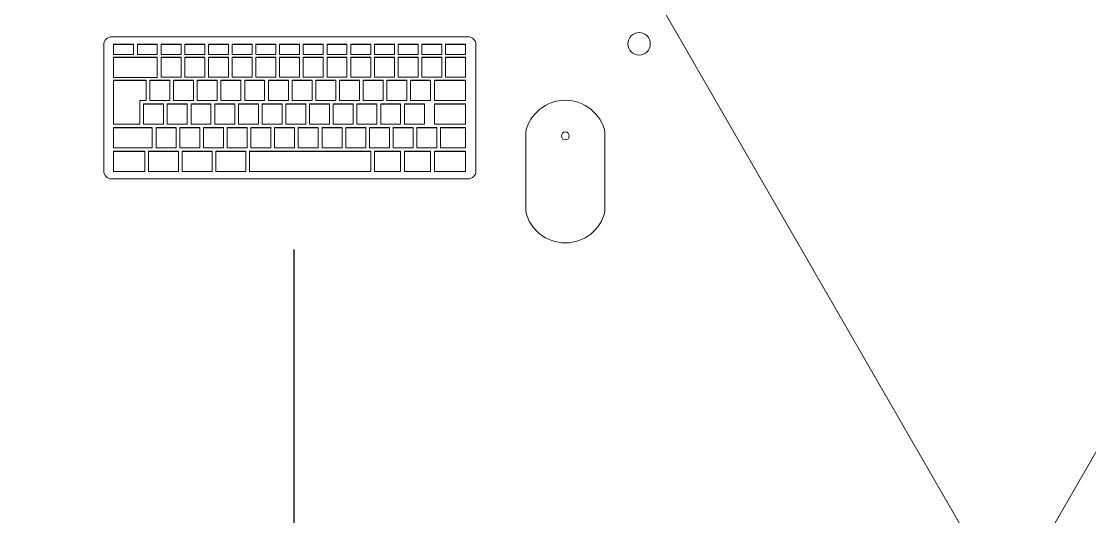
# Model space of a CAD drawing. Header units: millimetres. Extents: x 155920 to 295199, y -4084 to 97293.
# Drawn here: x 176983 to 177839, y 16988 to 17384 of the extents above; entities that cross this region are included whole.
import ezdxf

# ---------------------------------------------------------------- set-up
doc = ezdxf.new("R2010")
doc.units = ezdxf.units.MM
doc.header["$MEASUREMENT"] = 0
doc.layers.add('A-GENM', color=8, linetype='CONTINUOUS', lineweight=9)
doc.layers.add('I-FURN', color=8, linetype='CONTINUOUS', lineweight=9)
doc.layers.add('Social Distancing', color=7, linetype='CONTINUOUS')

msp = doc.modelspace()

# ---------------------------------------------------------------- linework, layer by layer
at = {"layer": 'A-GENM'}
for p, q in [((177055.6, 17372.04), (177341.14, 17372.04)), ((177049.25, 17264.52), (177049.25, 17365.69)), ((177057.14, 17366.05), (177073.14, 17366.05)), ((177057.14, 17365.77), (177057.14, 17366.05)), ((177073.14, 17365.77), (177057.14, 17365.77)), ((177057.14, 17365.77), (177057.14, 17357.79)), ((177073.14, 17365.77), (177073.14, 17366.05)), ((177073.14, 17357.79), (177073.14, 17365.77)), ((177076.14, 17366.05), (177092.14, 17366.05)), ((177076.14, 17365.77), (177076.14, 17366.05)), ((177092.14, 17365.77), (177076.14, 17365.77)), ((177076.14, 17365.77), (177076.14, 17357.79)), ((177092.14, 17365.77), (177092.14, 17366.05)), ((177092.14, 17357.79), (177092.14, 17365.77)), ((177095.14, 17366.05), (177111.14, 17366.05)), ((177095.14, 17365.77), (177095.14, 17366.05)), ((177111.14, 17365.77), (177095.14, 17365.77)), ((177095.14, 17365.77), (177095.14, 17357.79)), ((177111.14, 17365.77), (177111.14, 17366.05)), ((177111.14, 17357.79), (177111.14, 17365.77)), ((177114.14, 17366.05), (177130.14, 17366.05)), ((177114.14, 17365.77), (177114.14, 17366.05)), ((177130.14, 17365.77), (177114.14, 17365.77)), ((177114.14, 17365.77), (177114.14, 17357.79)), ((177130.14, 17365.77), (177130.14, 17366.05)), ((177130.14, 17357.79), (177130.14, 17365.77)), ((177133.14, 17366.05), (177149.14, 17366.05)), ((177133.14, 17365.77), (177133.14, 17366.05)), ((177149.14, 17365.77), (177133.14, 17365.77)), ((177133.14, 17365.77), (177133.14, 17357.79)), ((177149.14, 17365.77), (177149.14, 17366.05)), ((177149.14, 17357.79), (177149.14, 17365.77)), ((177152.14, 17366.05), (177168.14, 17366.05)), ((177152.14, 17365.77), (177152.14, 17366.05)), ((177168.14, 17365.77), (177152.14, 17365.77)), ((177152.14, 17365.77), (177152.14, 17357.79)), ((177168.14, 17365.77), (177168.14, 17366.05)), ((177168.14, 17357.79), (177168.14, 17365.77)), ((177171.14, 17366.05), (177187.14, 17366.05)), ((177171.14, 17365.77), (177171.14, 17366.05)), ((177187.14, 17365.77), (177171.14, 17365.77)), ((177171.14, 17365.77), (177171.14, 17357.79)), ((177187.14, 17365.77), (177187.14, 17366.05)), ((177187.14, 17357.79), (177187.14, 17365.77)), ((177190.14, 17366.05), (177206.14, 17366.05)), ((177190.14, 17365.77), (177190.14, 17366.05)), ((177206.14, 17365.77), (177190.14, 17365.77)), ((177190.14, 17365.77), (177190.14, 17357.79)), ((177206.14, 17365.77), (177206.14, 17366.05)), ((177206.14, 17357.79), (177206.14, 17365.77)), ((177209.14, 17366.05), (177225.14, 17366.05)), ((177209.14, 17365.77), (177209.14, 17366.05)), ((177225.14, 17365.77), (177209.14, 17365.77)), ((177209.14, 17365.77), (177209.14, 17357.79)), ((177225.14, 17365.77), (177225.14, 17366.05)), ((177225.14, 17357.79), (177225.14, 17365.77)), ((177228.14, 17366.05), (177244.14, 17366.05)), ((177228.14, 17365.77), (177228.14, 17366.05)), ((177244.14, 17365.77), (177228.14, 17365.77)), ((177228.14, 17365.77), (177228.14, 17357.79)), ((177244.14, 17365.77), (177244.14, 17366.05)), ((177244.14, 17357.79), (177244.14, 17365.77)), ((177247.14, 17366.05), (177263.14, 17366.05)), ((177247.14, 17365.77), (177247.14, 17366.05)), ((177263.14, 17365.77), (177247.14, 17365.77)), ((177247.14, 17365.77), (177247.14, 17357.79)), ((177263.14, 17365.77), (177263.14, 17366.05)), ((177263.14, 17357.79), (177263.14, 17365.77)), ((177266.14, 17366.05), (177282.14, 17366.05)), ((177266.14, 17365.77), (177266.14, 17366.05)), ((177282.14, 17365.77), (177266.14, 17365.77)), ((177266.14, 17365.77), (177266.14, 17357.79)), ((177282.14, 17365.77), (177282.14, 17366.05)), ((177282.14, 17357.79), (177282.14, 17365.77)), ((177285.14, 17366.05), (177301.14, 17366.05)), ((177285.14, 17365.77), (177285.14, 17366.05)), ((177301.14, 17365.77), (177285.14, 17365.77)), ((177285.14, 17365.77), (177285.14, 17357.79)), ((177301.14, 17365.77), (177301.14, 17366.05)), ((177301.14, 17357.79), (177301.14, 17365.77)), ((177304.14, 17366.05), (177320.14, 17366.05)), ((177304.14, 17365.77), (177304.14, 17366.05)), ((177320.14, 17365.77), (177304.14, 17365.77)), ((177304.14, 17365.77), (177304.14, 17357.79)), ((177320.14, 17365.77), (177320.14, 17366.05)), ((177320.14, 17357.79), (177320.14, 17365.77)), ((177323.14, 17366.05), (177339.14, 17366.05)), ((177323.14, 17365.77), (177323.14, 17366.05)), ((177339.14, 17365.77), (177323.14, 17365.77)), ((177323.14, 17365.77), (177323.14, 17357.79)), ((177339.14, 17365.77), (177339.14, 17366.05)), ((177339.14, 17357.79), (177339.14, 17365.77)), ((177347.49, 17365.69), (177347.49, 17264.52)), ((177057.14, 17357.79), (177073.14, 17357.79)), ((177057.14, 17355.81), (177092.14, 17355.81)), ((177057.14, 17355.53), (177057.14, 17355.81)), ((177092.14, 17355.53), (177057.14, 17355.53)), ((177057.14, 17355.53), (177057.14, 17339.3)), ((177076.14, 17357.79), (177092.14, 17357.79)), ((177092.14, 17355.53), (177092.14, 17355.81)), ((177092.14, 17339.3), (177092.14, 17355.53)), ((177095.14, 17357.79), (177111.14, 17357.79)), ((177095.14, 17355.81), (177111.14, 17355.81)), ((177095.14, 17355.53), (177095.14, 17355.81)), ((177111.14, 17355.53), (177095.14, 17355.53)), ((177095.14, 17355.53), (177095.14, 17339.57)), ((177111.14, 17355.53), (177111.14, 17355.81)), ((177111.14, 17339.57), (177111.14, 17355.53)), ((177114.14, 17357.79), (177130.14, 17357.79)), ((177114.14, 17355.81), (177130.14, 17355.81)), ((177114.14, 17355.53), (177114.14, 17355.81)), ((177130.14, 17355.53), (177114.14, 17355.53)), ((177114.14, 17355.53), (177114.14, 17339.57)), ((177130.14, 17355.53), (177130.14, 17355.81)), ((177130.14, 17339.57), (177130.14, 17355.53)), ((177133.14, 17357.79), (177149.14, 17357.79)), ((177133.14, 17355.81), (177149.14, 17355.81)), ((177133.14, 17355.53), (177133.14, 17355.81)), ((177149.14, 17355.53), (177133.14, 17355.53)), ((177133.14, 17355.53), (177133.14, 17339.57)), ((177149.14, 17355.53), (177149.14, 17355.81)), ((177149.14, 17339.57), (177149.14, 17355.53)), ((177152.14, 17357.79), (177168.14, 17357.79)), ((177152.14, 17355.81), (177168.14, 17355.81)), ((177152.14, 17355.53), (177152.14, 17355.81)), ((177168.14, 17355.53), (177152.14, 17355.53)), ((177152.14, 17355.53), (177152.14, 17339.57)), ((177168.14, 17355.53), (177168.14, 17355.81)), ((177168.14, 17339.57), (177168.14, 17355.53)), ((177171.14, 17357.79), (177187.14, 17357.79)), ((177171.14, 17355.81), (177187.14, 17355.81)), ((177171.14, 17355.53), (177171.14, 17355.81)), ((177187.14, 17355.53), (177171.14, 17355.53)), ((177171.14, 17355.53), (177171.14, 17339.57)), ((177187.14, 17355.53), (177187.14, 17355.81)), ((177187.14, 17339.57), (177187.14, 17355.53)), ((177190.14, 17357.79), (177206.14, 17357.79)), ((177190.14, 17355.81), (177206.14, 17355.81)), ((177190.14, 17355.53), (177190.14, 17355.81)), ((177206.14, 17355.53), (177190.14, 17355.53)), ((177190.14, 17355.53), (177190.14, 17339.57)), ((177206.14, 17355.53), (177206.14, 17355.81)), ((177206.14, 17339.57), (177206.14, 17355.53)), ((177209.14, 17357.79), (177225.14, 17357.79)), ((177209.14, 17355.81), (177225.14, 17355.81)), ((177209.14, 17355.53), (177209.14, 17355.81)), ((177225.14, 17355.53), (177209.14, 17355.53)), ((177209.14, 17355.53), (177209.14, 17339.57)), ((177225.14, 17355.53), (177225.14, 17355.81)), ((177225.14, 17339.57), (177225.14, 17355.53)), ((177228.14, 17357.79), (177244.14, 17357.79)), ((177228.14, 17355.81), (177244.14, 17355.81)), ((177228.14, 17355.53), (177228.14, 17355.81)), ((177244.14, 17355.53), (177228.14, 17355.53)), ((177228.14, 17355.53), (177228.14, 17339.57)), ((177244.14, 17355.53), (177244.14, 17355.81)), ((177244.14, 17339.57), (177244.14, 17355.53)), ((177247.14, 17357.79), (177263.14, 17357.79)), ((177247.14, 17355.81), (177263.14, 17355.81)), ((177247.14, 17355.53), (177247.14, 17355.81)), ((177263.14, 17355.53), (177247.14, 17355.53)), ((177247.14, 17355.53), (177247.14, 17339.57)), ((177263.14, 17355.53), (177263.14, 17355.81)), ((177263.14, 17339.57), (177263.14, 17355.53)), ((177266.14, 17357.79), (177282.14, 17357.79)), ((177266.14, 17355.81), (177282.14, 17355.81)), ((177266.14, 17355.53), (177266.14, 17355.81)), ((177282.14, 17355.53), (177266.14, 17355.53)), ((177266.14, 17355.53), (177266.14, 17339.57)), ((177282.14, 17355.53), (177282.14, 17355.81)), ((177282.14, 17339.57), (177282.14, 17355.53)), ((177285.14, 17357.79), (177301.14, 17357.79)), ((177285.14, 17355.81), (177301.14, 17355.81)), ((177285.14, 17355.53), (177285.14, 17355.81)), ((177301.14, 17355.53), (177285.14, 17355.53)), ((177285.14, 17355.53), (177285.14, 17339.57)), ((177301.14, 17355.53), (177301.14, 17355.81)), ((177301.14, 17339.57), (177301.14, 17355.53)), ((177304.14, 17357.79), (177320.14, 17357.79)), ((177304.14, 17355.81), (177320.14, 17355.81)), ((177304.14, 17355.53), (177304.14, 17355.81)), ((177320.14, 17355.53), (177304.14, 17355.53)), ((177304.14, 17355.53), (177304.14, 17339.57)), ((177320.14, 17355.53), (177320.14, 17355.81)), ((177320.14, 17339.57), (177320.14, 17355.53)), ((177323.14, 17357.79), (177339.14, 17357.79)), ((177323.14, 17355.81), (177339.14, 17355.81)), ((177323.14, 17355.53), (177323.14, 17355.81)), ((177339.14, 17355.53), (177323.14, 17355.53)), ((177323.14, 17355.53), (177323.14, 17339.57)), ((177339.14, 17355.53), (177339.14, 17355.81)), ((177339.14, 17339.57), (177339.14, 17355.53)), ((177057.14, 17339.3), (177092.14, 17339.3)), ((177057.14, 17337.16), (177083.14, 17337.16)), ((177057.14, 17336.88), (177057.14, 17337.16)), ((177083.14, 17336.88), (177057.14, 17336.88)), ((177057.14, 17336.88), (177057.14, 17302)), ((177083.14, 17336.88), (177083.14, 17337.16)), ((177083.14, 17320.92), (177083.14, 17336.88)), ((177086.14, 17337.16), (177102.14, 17337.16)), ((177086.14, 17336.88), (177086.14, 17337.16)), ((177102.14, 17336.88), (177086.14, 17336.88)), ((177086.14, 17336.88), (177086.14, 17320.92)), ((177095.14, 17339.57), (177111.14, 17339.57)), ((177102.14, 17336.88), (177102.14, 17337.16)), ((177102.14, 17320.92), (177102.14, 17336.88)), ((177105.14, 17337.16), (177121.14, 17337.16)), ((177105.14, 17336.88), (177105.14, 17337.16)), ((177121.14, 17336.88), (177105.14, 17336.88)), ((177105.14, 17336.88), (177105.14, 17320.92)), ((177114.14, 17339.57), (177130.14, 17339.57)), ((177121.14, 17336.88), (177121.14, 17337.16)), ((177121.14, 17320.92), (177121.14, 17336.88)), ((177124.14, 17337.16), (177140.14, 17337.16)), ((177124.14, 17336.88), (177124.14, 17337.16)), ((177140.14, 17336.88), (177124.14, 17336.88)), ((177124.14, 17336.88), (177124.14, 17320.92)), ((177133.14, 17339.57), (177149.14, 17339.57)), ((177140.14, 17336.88), (177140.14, 17337.16)), ((177140.14, 17320.92), (177140.14, 17336.88)), ((177143.14, 17337.16), (177159.14, 17337.16)), ((177143.14, 17336.88), (177143.14, 17337.16)), ((177159.14, 17336.88), (177143.14, 17336.88)), ((177143.14, 17336.88), (177143.14, 17320.92)), ((177152.14, 17339.57), (177168.14, 17339.57)), ((177159.14, 17336.88), (177159.14, 17337.16)), ((177159.14, 17320.92), (177159.14, 17336.88)), ((177162.14, 17337.16), (177178.14, 17337.16)), ((177162.14, 17336.88), (177162.14, 17337.16)), ((177178.14, 17336.88), (177162.14, 17336.88)), ((177162.14, 17336.88), (177162.14, 17320.92)), ((177171.14, 17339.57), (177187.14, 17339.57)), ((177178.14, 17336.88), (177178.14, 17337.16)), ((177178.14, 17320.92), (177178.14, 17336.88)), ((177181.14, 17337.16), (177197.14, 17337.16)), ((177181.14, 17336.88), (177181.14, 17337.16)), ((177197.14, 17336.88), (177181.14, 17336.88)), ((177181.14, 17336.88), (177181.14, 17320.92)), ((177190.14, 17339.57), (177206.14, 17339.57)), ((177197.14, 17336.88), (177197.14, 17337.16)), ((177197.14, 17320.92), (177197.14, 17336.88)), ((177200.14, 17337.16), (177216.14, 17337.16)), ((177200.14, 17336.88), (177200.14, 17337.16)), ((177216.14, 17336.88), (177200.14, 17336.88)), ((177200.14, 17336.88), (177200.14, 17320.92)), ((177209.14, 17339.57), (177225.14, 17339.57)), ((177216.14, 17336.88), (177216.14, 17337.16)), ((177216.14, 17320.92), (177216.14, 17336.88)), ((177219.14, 17337.16), (177235.14, 17337.16)), ((177219.14, 17336.88), (177219.14, 17337.16)), ((177235.14, 17336.88), (177219.14, 17336.88)), ((177219.14, 17336.88), (177219.14, 17320.92)), ((177228.14, 17339.57), (177244.14, 17339.57)), ((177235.14, 17336.88), (177235.14, 17337.16)), ((177235.14, 17320.92), (177235.14, 17336.88)), ((177238.14, 17337.16), (177254.14, 17337.16)), ((177238.14, 17336.88), (177238.14, 17337.16)), ((177254.14, 17336.88), (177238.14, 17336.88)), ((177238.14, 17336.88), (177238.14, 17320.92)), ((177247.14, 17339.57), (177263.14, 17339.57)), ((177254.14, 17336.88), (177254.14, 17337.16)), ((177254.14, 17320.92), (177254.14, 17336.88)), ((177257.14, 17337.16), (177273.14, 17337.16)), ((177257.14, 17336.88), (177257.14, 17337.16)), ((177273.14, 17336.88), (177257.14, 17336.88)), ((177257.14, 17336.88), (177257.14, 17320.92)), ((177266.14, 17339.57), (177282.14, 17339.57)), ((177273.14, 17336.88), (177273.14, 17337.16)), ((177273.14, 17320.92), (177273.14, 17336.88)), ((177276.14, 17337.16), (177292.14, 17337.16)), ((177276.14, 17336.88), (177276.14, 17337.16)), ((177292.14, 17336.88), (177276.14, 17336.88)), ((177276.14, 17336.88), (177276.14, 17320.92)), ((177285.14, 17339.57), (177301.14, 17339.57)), ((177292.14, 17336.88), (177292.14, 17337.16)), ((177292.14, 17320.92), (177292.14, 17336.88)), ((177295.14, 17337.16), (177311.14, 17337.16)), ((177295.14, 17336.88), (177295.14, 17337.16)), ((177311.14, 17336.88), (177295.14, 17336.88)), ((177295.14, 17336.88), (177295.14, 17320.92)), ((177304.14, 17339.57), (177320.14, 17339.57)), ((177311.14, 17336.88), (177311.14, 17337.16)), ((177311.14, 17320.92), (177311.14, 17336.88)), ((177314.14, 17337.16), (177339.14, 17337.16)), ((177314.14, 17336.88), (177314.14, 17337.16)), ((177339.14, 17336.88), (177314.14, 17336.88)), ((177314.14, 17336.88), (177314.14, 17320.95)), ((177323.14, 17339.57), (177339.14, 17339.57)), ((177339.14, 17336.88), (177339.14, 17337.16)), ((177339.14, 17320.95), (177339.14, 17336.88)), ((177078.14, 17302), (177078.14, 17320.92)), ((177078.14, 17320.92), (177083.14, 17320.92)), ((177086.14, 17320.92), (177102.14, 17320.92)), ((177105.14, 17320.92), (177121.14, 17320.92)), ((177124.14, 17320.92), (177140.14, 17320.92)), ((177143.14, 17320.92), (177159.14, 17320.92)), ((177162.14, 17320.92), (177178.14, 17320.92)), ((177181.14, 17320.92), (177197.14, 17320.92)), ((177200.14, 17320.92), (177216.14, 17320.92)), ((177219.14, 17320.92), (177235.14, 17320.92)), ((177238.14, 17320.92), (177254.14, 17320.92)), ((177257.14, 17320.92), (177273.14, 17320.92)), ((177276.14, 17320.92), (177292.14, 17320.92)), ((177295.14, 17320.92), (177311.14, 17320.92)), ((177314.14, 17320.95), (177339.14, 17320.95)), ((177081.14, 17318.23), (177097.14, 17318.23)), ((177081.14, 17317.96), (177081.14, 17318.23)), ((177097.14, 17317.96), (177081.14, 17317.96)), ((177081.14, 17317.96), (177081.14, 17302)), ((177097.14, 17317.96), (177097.14, 17318.23)), ((177097.14, 17302), (177097.14, 17317.96)), ((177100.14, 17318.23), (177116.14, 17318.23)), ((177100.14, 17317.96), (177100.14, 17318.23)), ((177116.14, 17317.96), (177100.14, 17317.96)), ((177100.14, 17317.96), (177100.14, 17302)), ((177116.14, 17317.96), (177116.14, 17318.23)), ((177116.14, 17302), (177116.14, 17317.96)), ((177119.14, 17318.23), (177135.14, 17318.23)), ((177119.14, 17317.96), (177119.14, 17318.23)), ((177135.14, 17317.96), (177119.14, 17317.96)), ((177119.14, 17317.96), (177119.14, 17302)), ((177135.14, 17317.96), (177135.14, 17318.23)), ((177135.14, 17302), (177135.14, 17317.96)), ((177138.14, 17318.23), (177154.14, 17318.23)), ((177138.14, 17317.96), (177138.14, 17318.23)), ((177154.14, 17317.96), (177138.14, 17317.96)), ((177138.14, 17317.96), (177138.14, 17302)), ((177154.14, 17317.96), (177154.14, 17318.23)), ((177154.14, 17302), (177154.14, 17317.96)), ((177157.14, 17318.23), (177173.14, 17318.23)), ((177157.14, 17317.96), (177157.14, 17318.23)), ((177173.14, 17317.96), (177157.14, 17317.96)), ((177157.14, 17317.96), (177157.14, 17302)), ((177173.14, 17317.96), (177173.14, 17318.23)), ((177173.14, 17302), (177173.14, 17317.96)), ((177176.14, 17318.23), (177192.14, 17318.23)), ((177176.14, 17317.96), (177176.14, 17318.23)), ((177192.14, 17317.96), (177176.14, 17317.96)), ((177176.14, 17317.96), (177176.14, 17302)), ((177192.14, 17317.96), (177192.14, 17318.23)), ((177192.14, 17302), (177192.14, 17317.96)), ((177195.14, 17318.23), (177211.14, 17318.23)), ((177195.14, 17317.96), (177195.14, 17318.23)), ((177211.14, 17317.96), (177195.14, 17317.96)), ((177195.14, 17317.96), (177195.14, 17302)), ((177211.14, 17317.96), (177211.14, 17318.23)), ((177211.14, 17302), (177211.14, 17317.96)), ((177214.14, 17318.23), (177230.14, 17318.23)), ((177214.14, 17317.96), (177214.14, 17318.23)), ((177230.14, 17317.96), (177214.14, 17317.96)), ((177214.14, 17317.96), (177214.14, 17302)), ((177230.14, 17317.96), (177230.14, 17318.23)), ((177230.14, 17302), (177230.14, 17317.96)), ((177233.14, 17318.23), (177249.14, 17318.23)), ((177233.14, 17317.96), (177233.14, 17318.23)), ((177249.14, 17317.96), (177233.14, 17317.96)), ((177233.14, 17317.96), (177233.14, 17302)), ((177249.14, 17317.96), (177249.14, 17318.23)), ((177249.14, 17302), (177249.14, 17317.96)), ((177252.14, 17318.23), (177268.14, 17318.23)), ((177252.14, 17317.96), (177252.14, 17318.23)), ((177268.14, 17317.96), (177252.14, 17317.96)), ((177252.14, 17317.96), (177252.14, 17302)), ((177268.14, 17317.96), (177268.14, 17318.23)), ((177268.14, 17302), (177268.14, 17317.96)), ((177271.14, 17318.23), (177287.14, 17318.23)), ((177271.14, 17317.96), (177271.14, 17318.23)), ((177287.14, 17317.96), (177271.14, 17317.96)), ((177271.14, 17317.96), (177271.14, 17302)), ((177287.14, 17317.96), (177287.14, 17318.23)), ((177287.14, 17302), (177287.14, 17317.96)), ((177290.14, 17318.23), (177306.14, 17318.23)), ((177290.14, 17317.96), (177290.14, 17318.23)), ((177306.14, 17317.96), (177290.14, 17317.96)), ((177290.14, 17317.96), (177290.14, 17302)), ((177306.14, 17317.96), (177306.14, 17318.23)), ((177306.14, 17302), (177306.14, 17317.96)), ((177314.14, 17318.23), (177339.14, 17318.23)), ((177314.14, 17317.96), (177314.14, 17318.23)), ((177339.14, 17317.96), (177314.14, 17317.96)), ((177314.14, 17317.96), (177314.14, 17302.02)), ((177339.14, 17317.96), (177339.14, 17318.23)), ((177339.14, 17302.02), (177339.14, 17317.96)), ((177057.14, 17302), (177078.14, 17302)), ((177081.14, 17302), (177097.14, 17302)), ((177100.14, 17302), (177116.14, 17302)), ((177119.14, 17302), (177135.14, 17302)), ((177138.14, 17302), (177154.14, 17302)), ((177157.14, 17302), (177173.14, 17302)), ((177176.14, 17302), (177192.14, 17302)), ((177195.14, 17302), (177211.14, 17302)), ((177214.14, 17302), (177230.14, 17302)), ((177233.14, 17302), (177249.14, 17302)), ((177252.14, 17302), (177268.14, 17302)), ((177271.14, 17302), (177287.14, 17302)), ((177290.14, 17302), (177306.14, 17302)), ((177314.14, 17302.02), (177339.14, 17302.02)), ((177057.14, 17299.31), (177088.14, 17299.31)), ((177057.14, 17299.03), (177057.14, 17299.31)), ((177088.14, 17299.03), (177057.14, 17299.03)), ((177057.14, 17299.03), (177057.14, 17283.07)), ((177088.14, 17299.03), (177088.14, 17299.31)), ((177088.14, 17283.07), (177088.14, 17299.03)), ((177091.14, 17299.31), (177107.14, 17299.31)), ((177091.14, 17299.03), (177091.14, 17299.31)), ((177107.14, 17299.03), (177091.14, 17299.03)), ((177091.14, 17299.03), (177091.14, 17283.07)), ((177107.14, 17299.03), (177107.14, 17299.31)), ((177107.14, 17283.07), (177107.14, 17299.03)), ((177110.14, 17299.31), (177126.14, 17299.31)), ((177110.14, 17299.03), (177110.14, 17299.31)), ((177126.14, 17299.03), (177110.14, 17299.03)), ((177110.14, 17299.03), (177110.14, 17283.07)), ((177126.14, 17299.03), (177126.14, 17299.31)), ((177126.14, 17283.07), (177126.14, 17299.03)), ((177129.14, 17299.31), (177145.14, 17299.31)), ((177129.14, 17299.03), (177129.14, 17299.31)), ((177145.14, 17299.03), (177129.14, 17299.03)), ((177129.14, 17299.03), (177129.14, 17283.07)), ((177145.14, 17299.03), (177145.14, 17299.31)), ((177145.14, 17283.07), (177145.14, 17299.03)), ((177148.14, 17299.31), (177164.14, 17299.31)), ((177148.14, 17299.03), (177148.14, 17299.31)), ((177164.14, 17299.03), (177148.14, 17299.03)), ((177148.14, 17299.03), (177148.14, 17283.07)), ((177164.14, 17299.03), (177164.14, 17299.31)), ((177164.14, 17283.07), (177164.14, 17299.03)), ((177167.14, 17299.31), (177183.14, 17299.31)), ((177167.14, 17299.03), (177167.14, 17299.31)), ((177183.14, 17299.03), (177167.14, 17299.03)), ((177167.14, 17299.03), (177167.14, 17283.07)), ((177183.14, 17299.03), (177183.14, 17299.31)), ((177183.14, 17283.07), (177183.14, 17299.03)), ((177186.14, 17299.31), (177202.14, 17299.31)), ((177186.14, 17299.03), (177186.14, 17299.31)), ((177202.14, 17299.03), (177186.14, 17299.03)), ((177186.14, 17299.03), (177186.14, 17283.07)), ((177202.14, 17299.03), (177202.14, 17299.31)), ((177202.14, 17283.07), (177202.14, 17299.03)), ((177205.14, 17299.31), (177221.14, 17299.31)), ((177205.14, 17299.03), (177205.14, 17299.31)), ((177221.14, 17299.03), (177205.14, 17299.03)), ((177205.14, 17299.03), (177205.14, 17283.07)), ((177221.14, 17299.03), (177221.14, 17299.31)), ((177221.14, 17283.07), (177221.14, 17299.03)), ((177224.14, 17299.31), (177240.14, 17299.31)), ((177224.14, 17299.03), (177224.14, 17299.31)), ((177240.14, 17299.03), (177224.14, 17299.03)), ((177224.14, 17299.03), (177224.14, 17283.07)), ((177240.14, 17299.03), (177240.14, 17299.31)), ((177240.14, 17283.07), (177240.14, 17299.03)), ((177243.14, 17299.31), (177259.14, 17299.31)), ((177243.14, 17299.03), (177243.14, 17299.31)), ((177259.14, 17299.03), (177243.14, 17299.03)), ((177243.14, 17299.03), (177243.14, 17283.07)), ((177259.14, 17299.03), (177259.14, 17299.31)), ((177259.14, 17283.07), (177259.14, 17299.03)), ((177262.14, 17299.31), (177278.14, 17299.31)), ((177262.14, 17299.03), (177262.14, 17299.31)), ((177278.14, 17299.03), (177262.14, 17299.03)), ((177262.14, 17299.03), (177262.14, 17283.07)), ((177278.14, 17299.03), (177278.14, 17299.31)), ((177278.14, 17283.07), (177278.14, 17299.03)), ((177281.14, 17299.31), (177297.14, 17299.31)), ((177281.14, 17299.03), (177281.14, 17299.31)), ((177297.14, 17299.03), (177281.14, 17299.03)), ((177281.14, 17299.03), (177281.14, 17283.07)), ((177297.14, 17299.03), (177297.14, 17299.31)), ((177297.14, 17283.07), (177297.14, 17299.03)), ((177300.14, 17299.31), (177316.14, 17299.31)), ((177300.14, 17299.03), (177300.14, 17299.31)), ((177316.14, 17299.03), (177300.14, 17299.03)), ((177300.14, 17299.03), (177300.14, 17283.07)), ((177316.14, 17299.03), (177316.14, 17299.31)), ((177316.14, 17283.07), (177316.14, 17299.03)), ((177319.14, 17299.31), (177339.14, 17299.31)), ((177319.14, 17299.03), (177319.14, 17299.31)), ((177339.14, 17299.03), (177319.14, 17299.03)), ((177319.14, 17299.03), (177319.14, 17283.09)), ((177339.14, 17299.03), (177339.14, 17299.31)), ((177339.14, 17283.09), (177339.14, 17299.03)), ((177387.36, 17295.79), (177387.36, 17232.29)), ((177450.86, 17232.29), (177450.86, 17295.79)), ((177057.14, 17283.07), (177088.14, 17283.07)), ((177057.14, 17280.38), (177082.14, 17280.38)), ((177057.14, 17280.1), (177057.14, 17280.38)), ((177082.14, 17280.1), (177057.14, 17280.1)), ((177057.14, 17280.1), (177057.14, 17264.16)), ((177082.14, 17280.1), (177082.14, 17280.38)), ((177082.14, 17264.16), (177082.14, 17280.1)), ((177085.14, 17280.38), (177109.14, 17280.38)), ((177085.14, 17280.1), (177085.14, 17280.38)), ((177109.14, 17280.1), (177085.14, 17280.1)), ((177085.14, 17280.1), (177085.14, 17264.16)), ((177091.14, 17283.07), (177107.14, 17283.07)), ((177109.14, 17280.1), (177109.14, 17280.38)), ((177109.14, 17264.16), (177109.14, 17280.1)), ((177110.14, 17283.07), (177126.14, 17283.07)), ((177112.14, 17280.38), (177136.14, 17280.38)), ((177112.14, 17280.1), (177112.14, 17280.38)), ((177136.14, 17280.1), (177112.14, 17280.1)), ((177112.14, 17280.1), (177112.14, 17264.16)), ((177129.14, 17283.07), (177145.14, 17283.07)), ((177136.14, 17280.1), (177136.14, 17280.38)), ((177136.14, 17264.16), (177136.14, 17280.1)), ((177139.14, 17280.38), (177163.14, 17280.38)), ((177139.14, 17280.1), (177139.14, 17280.38)), ((177163.14, 17280.1), (177139.14, 17280.1)), ((177139.14, 17280.1), (177139.14, 17264.16)), ((177148.14, 17283.07), (177164.14, 17283.07)), ((177163.14, 17280.1), (177163.14, 17280.38)), ((177163.14, 17264.16), (177163.14, 17280.1)), ((177166.14, 17280.38), (177263.14, 17280.38)), ((177166.14, 17280.1), (177166.14, 17280.38)), ((177263.14, 17280.1), (177166.14, 17280.1)), ((177166.14, 17280.1), (177166.14, 17264.16)), ((177167.14, 17283.07), (177183.14, 17283.07)), ((177186.14, 17283.07), (177202.14, 17283.07)), ((177205.14, 17283.07), (177221.14, 17283.07)), ((177224.14, 17283.07), (177240.14, 17283.07)), ((177243.14, 17283.07), (177259.14, 17283.07)), ((177262.14, 17283.07), (177278.14, 17283.07)), ((177263.14, 17280.1), (177263.14, 17280.38)), ((177263.14, 17264.16), (177263.14, 17280.1)), ((177266.14, 17280.38), (177287.14, 17280.38)), ((177266.14, 17280.1), (177266.14, 17280.38)), ((177287.14, 17280.1), (177266.14, 17280.1)), ((177266.14, 17280.1), (177266.14, 17264.16)), ((177281.14, 17283.07), (177297.14, 17283.07)), ((177287.14, 17280.1), (177287.14, 17280.38)), ((177287.14, 17264.16), (177287.14, 17280.1)), ((177290.14, 17280.38), (177311.14, 17280.38)), ((177290.14, 17280.1), (177290.14, 17280.38)), ((177311.14, 17280.1), (177290.14, 17280.1)), ((177290.14, 17280.1), (177290.14, 17264.16)), ((177300.14, 17283.07), (177316.14, 17283.07)), ((177311.14, 17280.1), (177311.14, 17280.38)), ((177311.14, 17264.16), (177311.14, 17280.1)), ((177314.14, 17280.38), (177339.14, 17280.38)), ((177314.14, 17280.1), (177314.14, 17280.38)), ((177339.14, 17280.1), (177314.14, 17280.1)), ((177314.14, 17280.1), (177314.14, 17264.16)), ((177319.14, 17283.09), (177339.14, 17283.09)), ((177339.14, 17280.1), (177339.14, 17280.38)), ((177339.14, 17264.16), (177339.14, 17280.1)), ((177057.14, 17264.16), (177082.14, 17264.16)), ((177085.14, 17264.16), (177109.14, 17264.16)), ((177112.14, 17264.16), (177136.14, 17264.16)), ((177139.14, 17264.16), (177163.14, 17264.16)), ((177166.14, 17264.16), (177263.14, 17264.16)), ((177266.14, 17264.16), (177287.14, 17264.16)), ((177290.14, 17264.16), (177311.14, 17264.16)), ((177314.14, 17264.16), (177339.14, 17264.16)), ((177341.14, 17258.17), (177055.6, 17258.17))]:
    msp.add_line(p, q, dxfattribs=at)
for centre, radius, start, end in [((177055.6, 17365.69), 6.35, 90, 180), ((177341.14, 17365.69), 6.35, 0, 90), ((177419.11, 17288.65), 32.54, 12.68038, 167.31962), ((177419.11, 17292.64), 3.16, 0, 180), ((177419.11, 17292.64), 3.16, 180, 0), ((177055.6, 17264.52), 6.35, 180, 270), ((177341.14, 17264.52), 6.35, 270, 0), ((177419.11, 17239.44), 32.54, 192.68038, 347.31962)]:
    msp.add_arc(centre, radius, start, end, dxfattribs=at)
at = {"layer": 'I-FURN'}
for p, q in [((177773.22, 16916.38), (178348.2, 17912.32)), ((177773.22, 16916.38), (177370.87, 17613.24)), ((177370.87, 17613.24), (177773.22, 16916.38))]:
    msp.add_line(p, q, dxfattribs=at)
for start, end in [(0, 180), (180, 0)]:
    msp.add_arc((177478.21, 17366.37), 9, start, end, dxfattribs=at)
at = {"layer": 'Social Distancing'}
msp.add_line((177201.76, 16401.65), (177201.76, 17201.65), dxfattribs=at)
msp.add_circle((177201.76, 16801.65), 1000, dxfattribs=at)

doc.saveas('drawing.dxf')
